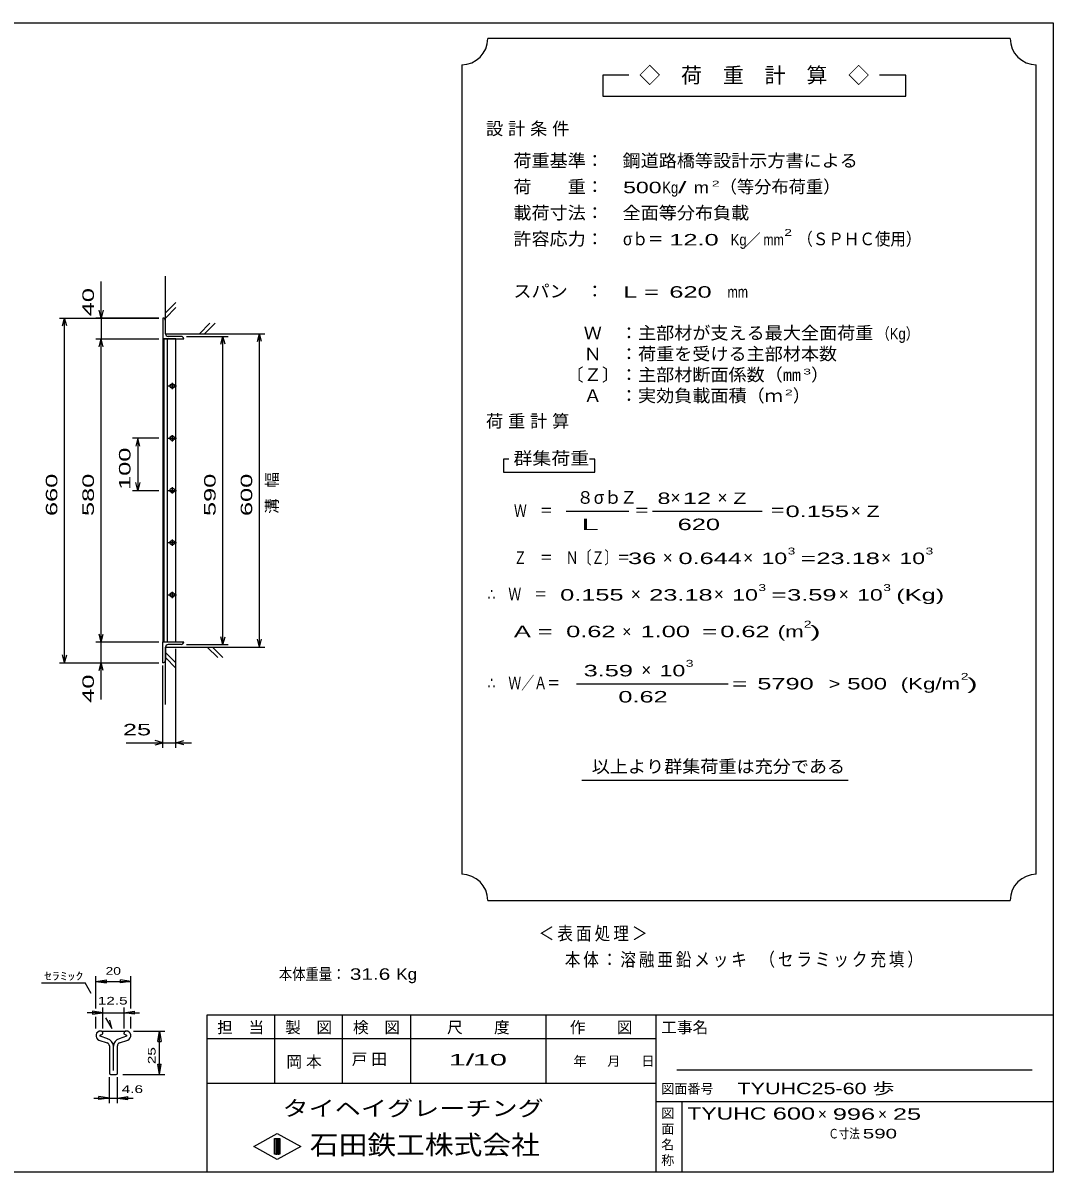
# Model space of a CAD drawing. Units: millimetres, scale not verified. Extents: x -1820 to 1724, y -1285 to 1059.
# Drawn here: x -248 to 1724, y -1141 to 1059 of the extents above; entities that cross this region are included whole.
import ezdxf
from ezdxf.enums import TextEntityAlignment as Align

# ---------------------------------------------------------------- set-up
doc = ezdxf.new("R2010")
doc.units = ezdxf.units.MM
doc.header["$LTSCALE"] = 10
for name, color, linetype, lineweight in [('0_2', 150, 'Continuous', 25), ('16', 3, 'Continuous', 25), ('22', 2, 'Continuous', 25), ('32', 4, 'Continuous', 25)]:
    doc.layers.add(name, color=color, linetype=linetype, lineweight=lineweight)
doc.styles.add('ベクトル', font='')
doc.styles.get('ベクトル').set_extended_font_data('ベクトル')

msp = doc.modelspace()

# ---------------------------------------------------------------- linework, layer by layer
at = {"layer": '0_2'}
for p, q in [((-1736, 1059), (1724, 1059)), ((1724, 1059), (1724, -1141)), ((1724, -841), (104, -841)), ((104, -841), (104, -1141)), ((234, -841), (234, -971)), ((364, -971), (364, -841)), ((494, -841), (494, -971)), ((754, -971), (754, -841)), ((964, -841), (964, -1141)), ((964, -886), (104, -886)), ((1684, -946), (1004, -946)), ((104, -971), (964, -971)), ((964, -1006), (1724, -1006)), ((1014, -1141), (1014, -1006)), ((194, -1092), (239, -1067)), ((234, -1077), (244, -1077)), ((234, -1107), (234, -1077)), ((234, -1077), (236, -1077)), ((236, -1077), (236, -1107)), ((238, -1107), (238, -1077)), ((238, -1077), (240, -1077)), ((239, -1067), (284, -1092)), ((240, -1077), (240, -1107)), ((242, -1107), (242, -1077)), ((242, -1077), (244, -1077)), ((244, -1077), (244, -1107)), ((244, -1077), (244, -1107)), ((239, -1117), (194, -1092)), ((284, -1092), (239, -1117)), ((244, -1107), (234, -1107)), ((236, -1107), (238, -1107)), ((240, -1107), (242, -1107)), ((1724, -1141), (-1736, -1141))]:
    msp.add_line(p, q, dxfattribs=at)
at = {"layer": '16'}
for p, q in [((20, 494), (20, 454)), ((25, 464), (25, 489)), ((20, 454), (60, 454)), ((20, 454), (20, -126)), ((45, 454), (20, 454)), ((22, 454), (22, -126)), ((29, -126), (29, 454)), ((55, 459), (30, 459)), ((45, -126), (45, 454)), ((30, 364), (46, 364)), ((40, 367), (36, 367)), ((36, 361), (40, 361)), ((38, 370), (38, 358)), ((30, 264), (46, 264)), ((40, 267), (36, 267)), ((38, 270), (38, 258)), ((36, 261), (40, 261)), ((30, 164), (46, 164)), ((40, 167), (36, 167)), ((36, 161), (40, 161)), ((38, 170), (38, 158)), ((40, 67), (36, 67)), ((38, 70), (38, 58)), ((30, 64), (46, 64)), ((36, 61), (40, 61)), ((30, -36), (46, -36)), ((40, -33), (36, -33)), ((36, -39), (40, -39)), ((38, -30), (38, -42)), ((20, -126), (60, -126)), ((20, -166), (20, -126)), ((20, -126), (45, -126)), ((55, -131), (30, -131)), ((25, -136), (25, -161))]:
    msp.add_line(p, q, dxfattribs=at)
for centre, radius, start, end in [((20, 489), 5, 0, 90), ((30, 464), 5, 180, 270), ((55, 454), 5, 0, 90), ((36, 364), 3, 90, 270), ((38, 364), 4, 46.6, 133.4), ((38, 364), 4, 226.6, 313.4), ((40, 364), 3, 270, 90), ((36, 264), 3, 90, 270), ((38, 264), 4, 46.6, 133.4), ((40, 264), 3, 270, 90), ((38, 264), 4, 226.6, 313.4), ((36, 164), 3, 90, 270), ((38, 164), 4, 46.6, 133.4), ((38, 164), 4, 226.6, 313.4), ((40, 164), 3, 270, 90), ((36, 64), 3, 90, 270), ((38, 64), 4, 46.6, 133.4), ((40, 64), 3, 270, 90), ((38, 64), 4, 226.6, 313.4), ((36, -36), 3, 90, 270), ((38, -36), 4, 46.6, 133.4), ((38, -36), 4, 226.6, 313.4), ((40, -36), 3, 270, 90), ((30, -136), 5, 90, 180), ((55, -126), 5, 270, 0), ((20, -161), 5, 270, 0)]:
    msp.add_arc(centre, radius, start, end, dxfattribs=at)
at = {"layer": '22', "color": 4}
for p, q in [((1642, 1029), (642, 1029)), ((592, 979), (592, -571)), ((1692, -571), (1692, 979)), ((912, 959), (862, 959)), ((862, 959), (862, 919)), ((1442, 959), (1392, 959)), ((1442, 919), (1442, 959)), ((862, 919), (1442, 919)), ((25, 464), (25, 574)), ((-98, 494), (-98, 564)), ((-98, 494), (-102, 509)), ((-94, 509), (-98, 494)), ((25, 504), (45, 524)), ((25, 494), (45, 514)), ((-178, 494), (12, 494)), ((-172, 479), (-168, 494)), ((-164, 479), (-168, 494)), ((-168, -166), (-168, 494)), ((12, 494), (-108, 494)), ((-98, 494), (-98, 454)), ((90, 464), (110, 484)), ((100, 464), (120, 484)), ((25, 464), (215, 464)), ((201, 449), (205, 464)), ((209, 449), (205, 464)), ((205, -136), (205, 464)), ((-108, 454), (12, 454)), ((-102, 439), (-98, 454)), ((-94, 439), (-98, 454)), ((-98, -126), (-98, 454)), ((65, 459), (145, 459)), ((131, 444), (135, 459)), ((139, 444), (135, 459)), ((135, -131), (135, 459)), ((12, 264), (-38, 264)), ((-28, 264), (-32, 249)), ((-24, 249), (-28, 264)), ((-28, 264), (-28, 164)), ((682, 224), (672, 224)), ((672, 224), (672, 199)), ((847, 224), (837, 224)), ((847, 199), (847, 224)), ((672, 199), (847, 199)), ((-28, 164), (-32, 179)), ((-24, 179), (-28, 164)), ((-38, 164), (12, 164)), ((792, 124), (912, 124)), ((957, 124), (1167, 124)), ((-108, -126), (12, -126)), ((-98, -126), (-102, -111)), ((-98, -126), (-94, -111)), ((-98, -166), (-98, -126)), ((65, -131), (145, -131)), ((135, -131), (131, -116)), ((135, -131), (139, -116)), ((205, -136), (201, -121)), ((205, -136), (209, -121)), ((-168, -166), (-172, -151)), ((-168, -166), (-164, -151)), ((25, -136), (215, -136)), ((25, -246), (25, -136)), ((45, -166), (25, -146)), ((45, -329), (45, -139)), ((125, -156), (105, -136)), ((135, -156), (115, -136)), ((-178, -166), (12, -166)), ((-108, -166), (12, -166)), ((-102, -181), (-98, -166)), ((-94, -181), (-98, -166)), ((-98, -236), (-98, -166)), ((20, -329), (20, -171)), ((45, -176), (25, -156)), ((812, -206), (1102, -206)), ((-50, -319), (20, -319)), ((20, -319), (5, -315)), ((5, -323), (20, -319)), ((20, -319), (45, -319)), ((45, -319), (60, -315)), ((60, -323), (45, -319)), ((45, -319), (75, -319)), ((822, -391), (1332, -391)), ((642, -621), (1642, -621))]:
    msp.add_line(p, q, dxfattribs=at)
for centre, start, end in [((592, 1029), 270, 0), ((1692, 1029), 180, 270), ((592, -621), 0, 90), ((1692, -621), 90, 180)]:
    msp.add_arc(centre, 50, start, end, dxfattribs=at)
at = {"layer": '32'}
for p, q in [((-108, -828), (-108, -766)), ((-41.33, -828), (-41.33, -766)), ((-212.33, -779), (-129, -779)), ((-117.33, -799), (-129, -779)), ((-108, -776), (-88, -773)), ((-108, -776), (-88, -779)), ((-108, -776), (-41.33, -776)), ((-88, -779), (-88, -773)), ((-41.33, -776), (-61.33, -773)), ((-61.33, -779), (-61.33, -773)), ((-41.33, -776), (-61.33, -779)), ((-94.67, -836), (-124.67, -836)), ((-94.67, -836), (-114.67, -833)), ((-114.67, -833), (-114.67, -839)), ((-114.67, -839), (-94.67, -836)), ((-94.67, -866), (-94.67, -826)), ((-94.67, -836), (-54.67, -836)), ((-54.67, -826), (-54.67, -866)), ((-54.67, -836), (-34.67, -833)), ((-34.67, -839), (-54.67, -836)), ((-54.67, -836), (-24.67, -836)), ((-34.67, -833), (-34.67, -839)), ((-108, -866), (-108, -844)), ((-89.67, -846), (-78, -866)), ((-78, -866), (-81.67, -850.33)), ((-41.33, -866), (-41.33, -844)), ((-99.53, -878.71), (-94.73, -876.38)), ((-97.7, -871), (-50.87, -871)), ((-94.73, -876.38), (-94.73, -875.61)), ((-54.67, -875.61), (-54.67, -876.38)), ((-54.67, -876.38), (-49.87, -878.71)), ((-36.33, -871), (23.67, -871)), ((10.67, -891), (13.67, -871)), ((13.67, -871), (16.67, -891)), ((13.67, -954.33), (13.67, -871)), ((-102.6, -888.26), (-86.36, -893.96)), ((-85.66, -886.09), (-100.06, -881.03)), ((-82.37, -899.64), (-82.37, -952.04)), ((-74.67, -946.7), (-74.67, -899.8)), ((-67.03, -952.04), (-67.03, -899.64)), ((-49.34, -881.03), (-63.74, -886.09)), ((-63.04, -893.96), (-46.81, -888.26)), ((10.67, -891), (16.67, -891)), ((13.67, -954.33), (10.67, -934.33)), ((10.67, -934.33), (16.67, -934.33)), ((13.67, -954.33), (16.67, -934.33)), ((-82.33, -1009.33), (-82.33, -959.33)), ((-80.03, -954.37), (-69.37, -954.37)), ((-67, -1009.33), (-67, -959.33)), ((-56.33, -954.33), (23.67, -954.33)), ((-112.33, -999.33), (-82.33, -999.33)), ((-82.33, -999.33), (-102.33, -996.33)), ((-102.33, -1002.33), (-102.33, -996.33)), ((-82.33, -999.33), (-102.33, -1002.33)), ((-82.33, -999.33), (-67, -999.33)), ((-67, -999.33), (-47, -996.33)), ((-67, -999.33), (-47, -1002.33)), ((-67, -999.33), (-37, -999.33)), ((-47, -1002.33), (-47, -996.33))]:
    msp.add_line(p, q, dxfattribs=at)
for centre, radius, start, end in [((-99.03, -880), 9, 90.98, 246.68), ((-98.98, -880.05), 1.47, 111.91, 222.33), ((-99.56, -875.82), 4.83, 2.5, 85.55), ((-49.84, -875.82), 4.83, 94.45, 177.5), ((-50.37, -880), 9, 293.32, 89.02002), ((-50.42, -880.05), 1.47, 317.67, 68.08999), ((-88.36, -899.63), 6, 0, 70.58), ((-89.97, -900.81), 15.33, 3.78, 73.7), ((-59.44, -900.81), 15.33, 106.3, 176.22), ((-61.04, -899.63), 6, 109.42, 180), ((-80.03, -952.04), 2.33, 180, 270), ((-69.37, -952.04), 2.33, 270, 0)]:
    msp.add_arc(centre, radius, start, end, dxfattribs=at)

# ---------------------------------------------------------------- texts
at = {"layer": '0_2', "style": 'ベクトル'}
for s, height, p in [('担\u3000当', 21.99, (124, -864)), ('製\u3000図', 21.99, (254, -864)), ('検\u3000図', 21.99, (384, -864)), ('尺\u3000\u3000度', 21.99, (564, -864)), ('作\u3000\u3000図', 21.99, (799, -864)), ('工事名', 21.99, (974, -864)), ('年', 18.33, (806, -928.5)), ('月', 18.33, (871, -928.5)), ('日', 18.33, (936, -928.5)), ('図面番号', 18.33, (974, -981.5)), ('図', 18.33, (974, -1028.5)), ('面', 18.33, (974, -1058.5)), ('名', 18.33, (974, -1088.5)), ('称', 18.33, (974, -1118.5))]:
    msp.add_text(s, height=height, dxfattribs=at).set_placement(p, align=Align.MIDDLE_LEFT)
at = {"layer": '0_2', "color": 222, "style": 'ベクトル'}
for s, height, width, p in [('タイヘイグレーチング', 29.33, 1.25, (249, -1019)), ('石田鉄工株式会社', 36.66, 1.1, (301.5, -1089))]:
    msp.add_text(s, height=height, dxfattribs=dict(at, width=width)).set_placement(p, align=Align.MIDDLE_LEFT)
at = {"layer": '22', "style": 'ベクトル'}
for s, height, p in [('◇\u3000荷\u3000重\u3000計\u3000算\u3000◇', 29.33, (932, 959)), ('（等分布荷重）', 24.19, (1086, 745.5)), ('／', 21.99, (1134.5, 644)), ('）', 24.19, (1261, 385.5)), ('）', 24.19, (1226, 345.5)), ('８', 24.19, (812, 150.5)), ('σｂ', 24.19, (845, 150.5)), ('Ｚ', 24.19, (895, 150.5)), ('×', 24.19, (992, 150.5)), ('×', 24.19, (1082, 150.5)), ('×', 24.19, (1337, 125.5)), ('×', 24.19, (977, 35.5)), ('×', 24.19, (1131, 35.5)), ('×', 24.19, (1395, 35.5)), ('×', 24.19, (916, -34.5)), ('×', 24.19, (1075, -34.5)), ('×', 24.19, (1314, -34.5)), ('×', 21.99, (899.5, -106)), ('×', 24.19, (936, -179.5)), ('×', 21.99, (1274, -1030)), ('×', 21.99, (1389, -1030))]:
    msp.add_text(s, height=height, dxfattribs=at).set_placement(p, align=Align.MIDDLE_LEFT)
for s, height, width, p in [('荷重基準：\u3000', 24.19, 1.05, (691, 795.5)), ('鋼道路橋等設計示方書による', 24.19, 1.05, (900, 795.5)), ('荷\u3000\u3000重：\u3000', 24.19, 1.05, (691, 745.5)), ('500', 21.99, 1.5, (901, 744)), ('Kg', 21.99, 0.85, (976, 744)), ('/', 21.99, 2, (1006, 744)), ('m', 21.99, 1.2, (1036, 744)), ('2', 11, 1.8, (1071, 751.5)), ('載荷寸法：\u3000', 24.19, 1.05, (691, 695.5)), ('全面等分布負載', 24.19, 1.05, (900, 695.5)), ('許容応力：\u3000', 24.19, 1.05, (691, 645.5)), ('2', 13.2, 1.5, (1209.5, 658)), ('（ＳＰＨＣ使用）', 24.19, 0.9, (1234.5, 645.5)), ('σｂ＝', 24.19, 0.9, (901, 645.5)), (' 12.0', 21.99, 1.65, (976, 644)), ('Kg', 21.99, 0.85, (1107, 644)), ('mm', 21.99, 0.8, (1169.5, 644)), ('スパン\u3000：\u3000', 24.19, 1.05, (691, 545.5)), ('L =', 21.99, 1.65, (901, 544)), (' 620 ', 21.99, 1.65, (976, 544)), ('mm', 21.99, 0.8, (1101, 544)), ('\u3000Ｗ\u3000：主部材が支える最大全面荷重', 24.19, 1.05, (791, 465.5)), ('（Kg）', 21.99, 0.85, (1386, 464)), ('\u3000Ｎ\u3000：荷重を受ける主部材本数', 24.19, 1.05, (791, 425.5)), ('〔Ｚ〕：主部材断面係数（㎜', 24.19, 1.05, (791, 385.5)), ('3', 11, 1.8, (1246, 391.5)), ('\u3000Ａ\u3000：実効負載面積（ｍ', 24.19, 1.05, (791, 345.5)), ('2', 11, 1.8, (1211, 351.5)), ('群集荷重', 24.19, 1.1, (691, 225.5)), ('8', 21.99, 1.5, (967, 149)), (' 12 ', 21.99, 1.65, (1002, 149)), ('Z', 21.99, 1.4, (1112, 149)), ('Ｗ\u3000＝', 24.19, 0.75, (692, 125.5)), ('0.155', 21.99, 1.65, (1212, 124)), ('Z', 21.99, 1.4, (1367, 124)), ('＝', 24.19, 0.9, (922, 125.5)), (' 620 ', 21.99, 1.65, (992, 99)), ('＝', 24.19, 0.9, (1182, 125.5)), ('Ｚ\u3000＝\u3000Ｎ〔Ｚ〕＝', 24.19, 0.75, (692, 35.5)), (' 36 ', 21.99, 1.65, (897, 34)), ('0.644', 21.99, 1.65, (1007, 34)), ('10', 21.99, 1.5, (1166, 34)), ('3', 13.2, 1.5, (1216, 48)), ('23.18', 21.99, 1.65, (1271, 34)), ('10', 21.99, 1.5, (1430, 34)), ('3', 13.2, 1.5, (1480, 48)), ('=', 21.99, 1.7, (1241, 34)), ('3', 13.2, 1.5, (1160, -22)), ('3', 13.2, 1.5, (1399, -22)), ('∴\u3000Ｗ\u3000＝', 24.19, 0.75, (642, -34.5)), (' 0.155', 21.99, 1.65, (767, -36)), ('23.18', 21.99, 1.65, (951, -36)), ('10', 21.99, 1.5, (1110, -36)), ('=', 21.99, 1.7, (1185, -36)), ('3.59', 21.99, 1.65, (1215, -36)), ('10', 21.99, 1.5, (1349, -36)), ('(Kg)', 21.99, 1.65, (1424, -36)), ('2', 13.2, 1.5, (1247, -92)), ('A = ', 21.99, 1.65, (692, -106)), ('0.62', 21.99, 1.65, (792, -106)), ('1.00', 21.99, 1.65, (934.5, -106)), ('=', 21.99, 1.7, (1052, -106)), ('0.62', 21.99, 1.65, (1087, -106)), ('(m', 21.99, 1.45, (1197, -106)), (')', 21.99, 2, (1259.5, -106)), (' 3.59', 21.99, 1.65, (812, -181)), ('10', 21.99, 1.5, (971, -181)), ('3', 13.2, 1.5, (1021, -167)), ('∴\u3000Ｗ／Ａ＝', 24.19, 0.75, (642, -204.5)), (' 5790 ', 21.99, 1.65, (1144.5, -206)), (' 500 ', 21.99, 1.55, (1317.5, -206)), ('(Kg/m', 21.99, 1.45, (1432.5, -206)), ('2', 13.2, 1.5, (1547.5, -192)), (')', 21.99, 2, (1560, -206)), ('0.62', 21.99, 1.65, (892, -231)), ('=', 21.99, 1.7, (1109.5, -206)), ('>', 21.99, 1.3, (1294.5, -206)), (' 25 ', 21.99, 1.65, (-70, -294)), ('以上より群集荷重は充分である', 24.19, 1.05, (841, -364.5)), ('本体重量：', 21.99, 0.85, (242, -762)), (' 31.6', 21.99, 1.35, (367, -762)), ('Kg', 21.99, 1.1, (467, -762)), ('1/', 21.99, 2, (567, -926)), (' 10 ', 21.99, 2, (597, -926)), ('TYUHC25-60 歩', 21.99, 1.4, (1120, -981)), ('TYUHC', 23.46, 1.4, (1024, -1029)), (' 600 ', 23.46, 1.55, (1174, -1029)), (' 996 ', 21.99, 1.65, (1289, -1030)), (' 25 ', 21.99, 1.65, (1404, -1030)), ('Ｃ寸法：', 18.33, 0.8, (1294, -1067.5)), (' 590 ', 18.33, 1.6, (1349, -1067.5))]:
    msp.add_text(s, height=height, dxfattribs=dict(at, width=width)).set_placement(p, align=Align.MIDDLE_LEFT)
at = {"layer": '22', "style": 'ベクトル', "width": 1.65}
for s, p in [(' 40 ', (-123, 484)), (' 100 ', (-53, 151.5)), (' 660 ', (-193, 101.5)), (' 580 ', (-123, 101.5)), (' 590 ', (110, 101.5)), (' 600 ', (180, 101.5)), (' 40 ', (-123, -256))]:
    msp.add_text(s, height=21.99, rotation=90, dxfattribs=at).set_placement(p, align=Align.MIDDLE_LEFT)
at = {"layer": '22', "attachment_point": 4, "style": 'ベクトル'}
for s, insert, char_height in [('\\T1.28;設計条件', (638.5, 855.5), 24.19), ('\\T1.28;荷重計算', (638.5, 295.5), 24.19), ('\\T1.5;\\W2;\\~L\\~', (797, 99), 21.99), ('\\T1.2;\\W0.85;＜表面処理＞', (739.5, -685.5), 25.66), ('\\T1.19;\\W0.85;本体：溶融亜鉛メッキ', (789.5, -735.5), 25.66), ('\\T1.19;\\W0.85;（セラミック充填）', (1162, -735.5), 25.66), ('\\T1.25;岡本\u3000', (256.5, -931), 21.99), ('\\T1.25;戸田\u3000', (381.5, -926), 21.99)]:
    msp.add_mtext(s, dxfattribs=dict(at, insert=insert, char_height=char_height))
at = {"layer": '22', "insert": (230, 119), "char_height": 21.99, "attachment_point": 4, "rotation": 90, "style": 'ベクトル'}
msp.add_mtext('\\T1.67;溝幅', dxfattribs=at)
at = {"layer": '32', "color": 2, "style": 'ベクトル'}
for s, width, p in [('ｾﾗﾐｯｸ', 1.5, (-207.33, -766)), ('20', 1.35, (-89.67, -756)), ('12.5', 1.5, (-104.67, -813)), (' 4.6 ', 1.5, (-67, -982.33))]:
    msp.add_text(s, height=14.66, dxfattribs=dict(at, width=width)).set_placement(p, align=Align.MIDDLE_LEFT)
at = {"layer": '32', "color": 2, "style": 'ベクトル', "width": 1.5}
msp.add_text(' 25 ', height=14.66, rotation=90, dxfattribs=at).set_placement((-1.33, -942.67), align=Align.MIDDLE_LEFT)

doc.saveas('drawing.dxf')
